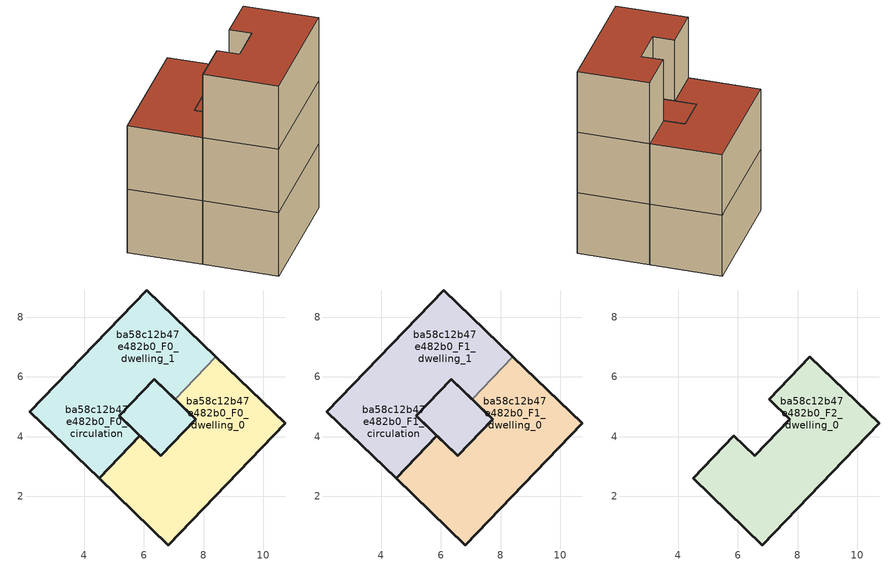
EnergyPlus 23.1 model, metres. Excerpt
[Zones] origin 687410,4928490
ba58c12b47e482b0_F0_dwelling_0
 floor ground (EU_floor_Construction): 10.74,4.44 6.82,0.37 4.5,2.6 5.87,4.03 6.57,3.36 7.74,4.58 7.04,5.25 8.41,6.67 z0; 7.74,4.58 6.57,3.36 5.87,4.03 5.17,4.7 6.35,5.92 z0
 wall outside (EU_wall_Construction): 7.04,5.25 7.74,4.58 6.57,3.36 5.87,4.03 4.5,2.6 6.82,0.37 10.74,4.44 8.41,6.67 z0:3
 wall to ba58c12b47e482b0_F0_dwelling_1 (EU_wall_Construction): 8.41,6.67 7.04,5.25 z0:3
ba58c12b47e482b0_F0_dwelling_1
 floor ground (EU_floor_Construction): 8.41,6.67 7.04,5.25 6.35,5.92 5.17,4.7 5.87,4.03 4.5,2.6 2.18,4.83 6.09,8.91 z0; 7.04,5.25 7.74,4.58 6.57,3.36 5.87,4.03 5.17,4.7 6.35,5.92 z0
 wall outside (EU_wall_Construction): 8.41,6.67 6.09,8.91 2.18,4.83 4.5,2.6 5.87,4.03 5.17,4.7 6.35,5.92 7.04,5.25 z0:3
ba58c12b47e482b0_F0_circulation
 floor ground (EU_floor_Construction): 7.04,5.25 7.74,4.58 6.57,3.36 5.87,4.03 5.17,4.7 6.35,5.92 z0; 10.74,4.44 6.82,0.37 4.5,2.6 5.87,4.03 6.57,3.36 7.74,4.58 7.04,5.25 8.41,6.67 z0; 8.41,6.67 7.04,5.25 6.35,5.92 5.17,4.7 5.87,4.03 4.5,2.6 2.18,4.83 6.09,8.91 z0
 wall outside (EU_wall_Construction): 6.35,5.92 5.17,4.7 6.57,3.36 7.74,4.58 6.35,5.92 z0:3
ba58c12b47e482b0_F1_dwelling_0
 floor outside (EU_floor_Construction): 10.74,4.44 6.82,0.37 4.5,2.6 5.87,4.03 6.57,3.36 7.74,4.58 7.04,5.25 8.41,6.67 z3
 floor to ba58c12b47e482b0_F0_dwelling_0 (EU_floor_Construction): 7.74,4.58 6.57,3.36 5.87,4.03 5.17,4.7 6.35,5.92 z3
 wall outside (EU_wall_Construction): 7.04,5.25 7.74,4.58 6.57,3.36 5.87,4.03 4.5,2.6 6.82,0.37 10.74,4.44 8.41,6.67 z3:6
 wall to ba58c12b47e482b0_F1_dwelling_1 (EU_wall_Construction): 8.41,6.67 7.04,5.25 z3:6
 roof outside (EU_floor_Construction): 6.57,3.36 7.74,4.58 6.35,5.92 5.17,4.7 5.87,4.03 z6
ba58c12b47e482b0_F1_dwelling_1
 floor to ba58c12b47e482b0_F0_dwelling_1 (EU_floor_Construction): 8.41,6.67 7.04,5.25 6.35,5.92 5.17,4.7 5.87,4.03 4.5,2.6 2.18,4.83 6.09,8.91 z3; 7.04,5.25 7.74,4.58 6.57,3.36 5.87,4.03 5.17,4.7 6.35,5.92 z3
 wall outside (EU_wall_Construction): 8.41,6.67 6.09,8.91 2.18,4.83 4.5,2.6 5.87,4.03 5.17,4.7 6.35,5.92 7.04,5.25 z3:6
 roof outside (EU_roof_Construction): 6.57,3.36 7.74,4.58 7.04,5.25 6.35,5.92 5.17,4.7 5.87,4.03 z6; 5.87,4.03 5.17,4.7 6.35,5.92 7.04,5.25 8.41,6.67 6.09,8.91 2.18,4.83 4.5,2.6 z6
ba58c12b47e482b0_F1_circulation
 floor outside (EU_floor_Construction): 7.04,5.25 7.74,4.58 6.57,3.36 5.87,4.03 5.17,4.7 6.35,5.92 z3; 8.41,6.67 7.04,5.25 6.35,5.92 5.17,4.7 5.87,4.03 4.5,2.6 2.18,4.83 6.09,8.91 z3
 floor to ba58c12b47e482b0_F0_circulation (EU_floor_Construction): 10.74,4.44 6.82,0.37 4.5,2.6 5.87,4.03 6.57,3.36 7.74,4.58 7.04,5.25 8.41,6.67 z3
 wall outside (EU_wall_Construction): 6.35,5.92 5.17,4.7 6.57,3.36 7.74,4.58 6.35,5.92 z3:6
 roof outside (EU_roof_Construction): 6.57,3.36 7.74,4.58 7.04,5.25 6.35,5.92 5.17,4.7 5.87,4.03 z6; 6.82,0.37 10.74,4.44 8.41,6.67 7.04,5.25 7.74,4.58 6.57,3.36 5.87,4.03 4.5,2.6 z6; 5.87,4.03 5.17,4.7 6.35,5.92 7.04,5.25 8.41,6.67 6.09,8.91 2.18,4.83 4.5,2.6 z6
ba58c12b47e482b0_F2_dwelling_0
 floor to ba58c12b47e482b0_F1_dwelling_0 (EU_floor_Construction): 10.74,4.44 6.82,0.37 4.5,2.6 5.87,4.03 6.57,3.36 7.74,4.58 7.04,5.25 8.41,6.67 z6
 wall outside (EU_wall_Construction): 6.82,0.37 10.74,4.44 8.41,6.67 7.04,5.25 7.74,4.58 6.57,3.36 5.87,4.03 4.5,2.6 6.82,0.37 z6:9
 roof outside (EU_roof_Construction): 6.82,0.37 10.74,4.44 8.41,6.67 7.04,5.25 7.74,4.58 6.57,3.36 5.87,4.03 4.5,2.6 z9
[Building]
EU S2 Campaign: North Axis=0; Terrain=City; Solar Distribution=FullExterior
[Site:Location]
Bologna: Latitude=44.5; Longitude=11.25; Time Zone=1; Elevation=37
[SizingPeriod:WeatherFileDays]
AnnualSizingPeriod: Begin Month=1; Begin Day of Month=1; End Month=12; End Day of Month=31; Day of Week for Start Day=Monday; Use Weather File Daylight Saving Period=No; Use Weather File Rain and Snow Indicators=No
[MATERIAL]
EU_InternalMass_Material: Roughness=MediumRough; Thickness=0.1; Conductivity=1; Density=1800; Specific Heat=900; Thermal Absorptance=0.9; Solar Absorptance=0.7; Visible Absorptance=0.7
[MATERIAL:NOMASS] Roughness=MediumRough; Thermal Absorptance=0.9; Solar Absorptance=0.7; Visible Absorptance=0.7
Name | Thermal Resistance
EU_wall_NoMass | 0.937881
EU_roof_NoMass | 0.548572
EU_floor_NoMass | 0.71348
[CONSTRUCTION]
EU_wall_Construction: EU_wall_NoMass
EU_roof_Construction: EU_roof_NoMass
EU_floor_Construction: EU_floor_NoMass
EU_InternalMass_Construction: EU_InternalMass_Material
[ZONE] Type=1; Multiplier=1; Ceiling Height=autocalculate; Floor Area=autocalculate; Part of Total Floor Area=Yes
Name | Volume
ba58c12b47e482b0_F0_dwelling_0; ba58c12b47e482b0_F1_dwelling_0 | 59.4631
ba58c12b47e482b0_F2_dwelling_0 | 49.6436
ba58c12b47e482b0_F0_dwelling_1; ba58c12b47e482b0_F1_dwelling_1 | 59.4609
ba58c12b47e482b0_F0_circulation; ba58c12b47e482b0_F1_circulation | 109.104
[INTERNALMASS] Construction=EU_InternalMass_Construction
Name | Zone or ZoneList | Surface Area
ba58c12b47e482b0_F0_dwelling_0_EU_InternalMass | ba58c12b47e482b0_F0_dwelling_0 | 16.5474
ba58c12b47e482b0_F0_dwelling_1_EU_InternalMass | ba58c12b47e482b0_F0_dwelling_1 | 16.5474
ba58c12b47e482b0_F1_dwelling_0_EU_InternalMass | ba58c12b47e482b0_F1_dwelling_0 | 16.5474
ba58c12b47e482b0_F1_dwelling_1_EU_InternalMass | ba58c12b47e482b0_F1_dwelling_1 | 16.5474
ba58c12b47e482b0_F2_dwelling_0_EU_InternalMass | ba58c12b47e482b0_F2_dwelling_0 | 36.368
[OTHEREQUIPMENT] Fuel Type=Electricity; Design Level Calculation Method=Watts/Area; Power per Zone Floor Area=1; Fraction Latent=0; Fraction Radiant=0; Fraction Lost=0; Carbon Dioxide Generation Rate=0; EndUse Subcategory=EU_Step8_InternalGains
Name | Zone or ZoneList or Space or SpaceList | Schedule
EU_Step8_InternalGain_ba58c12b47e482b0_F0_dwelling_0_f000 | ba58c12b47e482b0_F0_dwelling_0 | EU_Step8_GainSchedule_ba58c12b47e482b0_F0_dwelling_0_f000
EU_Step8_InternalGain_ba58c12b47e482b0_F0_dwelling_1_f000 | ba58c12b47e482b0_F0_dwelling_1 | EU_Step8_GainSchedule_ba58c12b47e482b0_F0_dwelling_1_f000
EU_Step8_InternalGain_ba58c12b47e482b0_F1_dwelling_0_f000 | ba58c12b47e482b0_F1_dwelling_0 | EU_Step8_GainSchedule_ba58c12b47e482b0_F1_dwelling_0_f000
EU_Step8_InternalGain_ba58c12b47e482b0_F1_dwelling_1_f000 | ba58c12b47e482b0_F1_dwelling_1 | EU_Step8_GainSchedule_ba58c12b47e482b0_F1_dwelling_1_f000
EU_Step8_InternalGain_ba58c12b47e482b0_F2_dwelling_0_f000 | ba58c12b47e482b0_F2_dwelling_0 | EU_Step8_GainSchedule_ba58c12b47e482b0_F2_dwelling_0_f000
[ZONEINFILTRATION:DESIGNFLOWRATE] Schedule=EU_AlwaysOn; Design Flow Rate Calculation Method=Flow/Area; Flow Rate per Floor Area=0.0005; Constant Term Coefficient=1; Temperature Term Coefficient=0; Velocity Term Coefficient=0; Velocity Squared Term Coefficient=0
Name | Zone or ZoneList or Space or SpaceList
EU_Circulation_Infiltration_ba58c12b47e482b0_F0_circulation | ba58c12b47e482b0_F0_circulation
EU_Circulation_Infiltration_ba58c12b47e482b0_F1_circulation | ba58c12b47e482b0_F1_circulation
[ZONEVENTILATION:DESIGNFLOWRATE] Schedule=EU_AlwaysOn; Design Flow Rate Calculation Method=AirChanges/Hour; Air Changes per Hour=0.687892; Ventilation Type=Natural; Fan Pressure Rise=0; Fan Total Efficiency=1; Constant Term Coefficient=1; Temperature Term Coefficient=0; Velocity Term Coefficient=0; Velocity Squared Term Coefficient=0; Minimum Indoor Temperature=-100; Maximum Indoor Temperature=100; Delta Temperature=-100; Minimum Outdoor Temperature=-100; Maximum Outdoor Temperature=100; Maximum Wind Speed=40
Name | Zone or ZoneList or Space or SpaceList
EU_ConstantAir_ba58c12b47e482b0_F0_dwelling_0 | ba58c12b47e482b0_F0_dwelling_0
EU_ConstantAir_ba58c12b47e482b0_F0_dwelling_1 | ba58c12b47e482b0_F0_dwelling_1
EU_ConstantAir_ba58c12b47e482b0_F1_dwelling_0 | ba58c12b47e482b0_F1_dwelling_0
EU_ConstantAir_ba58c12b47e482b0_F1_dwelling_1 | ba58c12b47e482b0_F1_dwelling_1
EU_ConstantAir_ba58c12b47e482b0_F2_dwelling_0 | ba58c12b47e482b0_F2_dwelling_0
[HVACTEMPLATE:THERMOSTAT] Constant Heating Setpoint=20; Constant Cooling Setpoint=50
EU_HeatOnly_ba58c12b47e482b0_F0_dwelling_0; EU_HeatOnly_ba58c12b47e482b0_F0_dwelling_1; EU_HeatOnly_ba58c12b47e482b0_F1_dwelling_0; EU_HeatOnly_ba58c12b47e482b0_F1_dwelling_1; EU_HeatOnly_ba58c12b47e482b0_F2_dwelling_0
[HVACTEMPLATE:ZONE:IDEALLOADSAIRSYSTEM] System Availability Schedule=EU_AlwaysOn; Maximum Heating Supply Air Temperature=50; Minimum Cooling Supply Air Temperature=13; Maximum Heating Supply Air Humidity Ratio=0.0156; Minimum Cooling Supply Air Humidity Ratio=0.0077; Heating Limit=NoLimit; Cooling Limit=NoLimit; Heating Availability Schedule=EU_AlwaysOn; Cooling Availability Schedule=EU_CoolingOff; Dehumidification Control Type=ConstantSensibleHeatRatio; Cooling Sensible Heat Ratio=0.7; Dehumidification Setpoint=60; Humidification Control Type=None; Humidification Setpoint=30; Outdoor Air Method=None; Outdoor Air Flow Rate per Person=0.00944; Outdoor Air Flow Rate per Zone Floor Area=0; Outdoor Air Flow Rate per Zone=0; Demand Controlled Ventilation Type=None; Outdoor Air Economizer Type=NoEconomizer; Heat Recovery Type=None; Sensible Heat Recovery Effectiveness=0.7; Latent Heat Recovery Effectiveness=0.65
Name | Template Thermostat
ba58c12b47e482b0_F0_dwelling_0 | EU_HeatOnly_ba58c12b47e482b0_F0_dwelling_0
ba58c12b47e482b0_F0_dwelling_1 | EU_HeatOnly_ba58c12b47e482b0_F0_dwelling_1
ba58c12b47e482b0_F1_dwelling_0 | EU_HeatOnly_ba58c12b47e482b0_F1_dwelling_0
ba58c12b47e482b0_F1_dwelling_1 | EU_HeatOnly_ba58c12b47e482b0_F1_dwelling_1
ba58c12b47e482b0_F2_dwelling_0 | EU_HeatOnly_ba58c12b47e482b0_F2_dwelling_0
[SIZING:ZONE] Zone Cooling Design Supply Air Temperature Input Method=SupplyAirTemperature; Zone Cooling Design Supply Air Temperature=13; Zone Heating Design Supply Air Temperature Input Method=SupplyAirTemperature; Zone Heating Design Supply Air Temperature=50; Zone Cooling Design Supply Air Humidity Ratio=0.008; Zone Heating Design Supply Air Humidity Ratio=0.008; Cooling Design Air Flow Method=DesignDay; Cooling Design Air Flow Rate=0; Cooling Minimum Air Flow per Zone Floor Area=0.000762; Cooling Minimum Air Flow=0; Cooling Minimum Air Flow Fraction=0.2; Heating Design Air Flow Method=DesignDay; Heating Design Air Flow Rate=0; Heating Maximum Air Flow per Zone Floor Area=0.002032; Heating Maximum Air Flow=0.141576; Heating Maximum Air Flow Fraction=0.3; Account for Dedicated Outdoor Air System=No; Dedicated Outdoor Air System Control Strategy=NeutralSupplyAir; Dedicated Outdoor Air Low Setpoint Temperature for Design=autosize; Dedicated Outdoor Air High Setpoint Temperature for Design=autosize; Zone Load Sizing Method=Sensible Load Only No Latent Load; Zone Latent Cooling Design Supply Air Humidity Ratio Input Method=HumidityRatioDifference; Zone Cooling Design Supply Air Humidity Ratio Difference=0.005; Zone Latent Heating Design Supply Air Humidity Ratio Input Method=HumidityRatioDifference; Zone Humidification Design Supply Air Humidity Ratio Difference=0.005
ba58c12b47e482b0_F0_dwelling_0; ba58c12b47e482b0_F0_dwelling_1; ba58c12b47e482b0_F1_dwelling_0; ba58c12b47e482b0_F1_dwelling_1; ba58c12b47e482b0_F2_dwelling_0
[SCHEDULE:CONSTANT]
Name | Hourly Value
EU_AlwaysOn | 1
EU_CoolingOff | 0
[SCHEDULE:FILE] Column Number=1; Rows to Skip at Top=0; Number of Hours of Data=8760; Column Separator=Comma; Interpolate to Timestep=No; Minutes per Item=60; Adjust Schedule for Daylight Savings=Yes
Name | File
EU_Step8_GainSchedule_ba58c12b47e482b0_F0_dwelling_0_f000 | ../../schedules/ba58c12b47e482b0/ba58c12b47e482b0_F0_dwelling_0_f000_gain.csv
EU_Step8_GainSchedule_ba58c12b47e482b0_F0_dwelling_1_f000 | ../../schedules/ba58c12b47e482b0/ba58c12b47e482b0_F0_dwelling_1_f000_gain.csv
EU_Step8_GainSchedule_ba58c12b47e482b0_F1_dwelling_0_f000 | ../../schedules/ba58c12b47e482b0/ba58c12b47e482b0_F1_dwelling_0_f000_gain.csv
EU_Step8_GainSchedule_ba58c12b47e482b0_F1_dwelling_1_f000 | ../../schedules/ba58c12b47e482b0/ba58c12b47e482b0_F1_dwelling_1_f000_gain.csv
EU_Step8_GainSchedule_ba58c12b47e482b0_F2_dwelling_0_f000 | ../../schedules/ba58c12b47e482b0/ba58c12b47e482b0_F2_dwelling_0_f000_gain.csv
